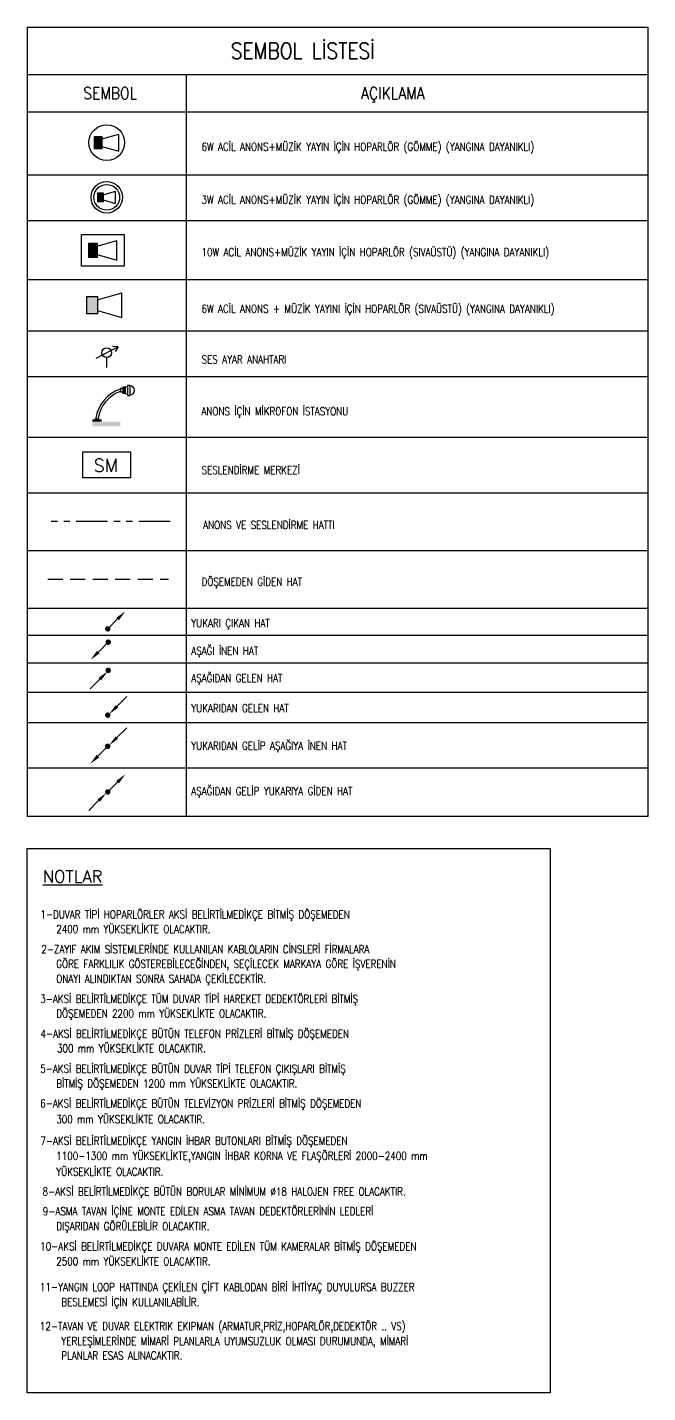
# Model space of a CAD drawing. Extents: x -1299 to 23780, y -3010 to 8106.
# Drawn here: x -1299 to -524, y 6401 to 8106 of the extents above; entities that cross this region are included whole.
import ezdxf
from ezdxf.enums import TextEntityAlignment as Align

# ---------------------------------------------------------------- set-up
doc = ezdxf.new("R2010")
doc.units = 0
doc.header["$LTSCALE"] = 25
doc.header["$MEASUREMENT"] = 0
doc.linetypes.add('HIDDEN', pattern=[0.375, 0.25, -0.125])
doc.linetypes.add('PHANTOM2', pattern=[1.25, 0.625, -0.125, 0.125, -0.125, 0.125, -0.125])
for name, color, linetype, lineweight in [('E-10W ACİL ANONS İÇİN HOPARLÖR (SIVAÜSTÜ) (YANGINA DAYANIKLI)', 7, 'Continuous', 30), ('E-3W ACİL ANONS İÇİN HOPARLÖR (GÖMME) (YANGINA DAYANIKLI)', 7, 'Continuous', 30), ('E-6W ACİL ANONS İÇİN HOPARLÖR (GÖMME) (YANGINA DAYANIKLI)', 7, 'Continuous', 30), ('E-6W ACİL ANONS İÇİN HOPARLÖR (SIVAÜSTÜ) (YANGINA DAYANIKLI)', 7, 'Continuous', 30), ('E-AŞAĞI İNEN HAT', 7, 'Continuous', 30), ('E-AŞAĞIDAN GELEN HAT', 7, 'Continuous', 30), ('E-AŞAĞIDAN GELİP YUKARIYA GİDEN HAT', 7, 'Continuous', 30), ('E-KABLO', 7, 'Continuous', 30), ('E-MİKROFON', 7, 'Continuous', 30), ('E-SES AYAR ANAHTARI', 7, 'Continuous', 30), ('E-SESLENDİRME MERKEZİ (MÜZİK YAYINI) (OTEL)', 7, 'Continuous', 30), ('E-YAZI', 7, 'Continuous', 30), ('E-YUKARI ÇIKAN HAT', 7, 'Continuous', 30), ('E-YUKARIDAN GELEN HAT', 7, 'Continuous', 30), ('E-YUKARIDAN GELİP AŞAĞIYA İNEN HAT', 7, 'Continuous', 30)]:
    doc.layers.add(name, color=color, linetype=linetype, lineweight=lineweight)
doc.styles.add('E-YAZI', font='txttw.shx')

# ---------------------------------------------------------------- blocks, each defined once
blk = doc.blocks.new('100_6W ACİL ANONS İÇİN HOPARLÖR (GÖMME) (YANGINA DAYANIKLI)')
at = {"layer": 'E-6W ACİL ANONS İÇİN HOPARLÖR (GÖMME) (YANGINA DAYANIKLI)', "color": 4}
for p, q in [((-2.19, -1.1), (-2.19, 1.1)), ((-2.19, 1.1), (-0.88, 1.1)), ((-0.88, 0.66), (2.19, 1.54)), ((-0.88, 1.1), (-0.88, -1.1)), ((2.19, -1.54), (2.19, 1.54)), ((-0.88, -1.1), (-2.19, -1.1)), ((-0.88, -0.66), (2.19, -1.54))]:
    blk.add_line(p, q, dxfattribs=at)
at = {"layer": 'E-6W ACİL ANONS İÇİN HOPARLÖR (GÖMME) (YANGINA DAYANIKLI)', "color": 3}
blk.add_circle((0, 0), 3.19, dxfattribs=at)
at = {"layer": 'E-6W ACİL ANONS İÇİN HOPARLÖR (GÖMME) (YANGINA DAYANIKLI)', "color": 4}
blk.add_solid([(-2.19, 1.1), (-0.88, 1.1), (-2.19, -1.1), (-0.88, -1.1)], dxfattribs=at)
blk = doc.blocks.new('100_3W ACİL ANONS İÇİN HOPARLÖR (GÖMME) (YANGINA DAYANIKLI)')
at = {"layer": 'E-3W ACİL ANONS İÇİN HOPARLÖR (GÖMME) (YANGINA DAYANIKLI)', "color": 4}
for p, q in [((-1.58, -0.79), (-1.58, 0.79)), ((-1.58, 0.79), (-0.63, 0.79)), ((-0.63, 0.47), (1.58, 1.11)), ((-0.63, 0.79), (-0.63, -0.79)), ((1.58, -1.11), (1.58, 1.11)), ((-0.63, -0.79), (-1.58, -0.79)), ((-0.63, -0.47), (1.58, -1.11))]:
    blk.add_line(p, q, dxfattribs=at)
at = {"layer": 'E-3W ACİL ANONS İÇİN HOPARLÖR (GÖMME) (YANGINA DAYANIKLI)', "color": 3}
for radius in [2.8, 2.3]:
    blk.add_circle((0, 0), radius, dxfattribs=at)
at = {"layer": 'E-3W ACİL ANONS İÇİN HOPARLÖR (GÖMME) (YANGINA DAYANIKLI)', "color": 4}
blk.add_solid([(-1.58, 0.79), (-0.63, 0.79), (-1.58, -0.79), (-0.63, -0.79)], dxfattribs=at)
blk = doc.blocks.new('100_10W ACİL ANONS İÇİN HOPARLÖR (SIVAÜSTÜ) (YANGINA DAYANIKLI)')
at = {"layer": 'E-10W ACİL ANONS İÇİN HOPARLÖR (SIVAÜSTÜ) (YANGINA DAYANIKLI)'}
blk.add_hatch(color=4, dxfattribs=at).paths.add_polyline_path([(1.13, 1.1), (2.45, 1.1), (2.45, -1.1), (1.13, -1.1)])
at = {"layer": 'E-10W ACİL ANONS İÇİN HOPARLÖR (SIVAÜSTÜ) (YANGINA DAYANIKLI)', "color": 4}
for p, q in [((1.13, -1.1), (1.13, 1.1)), ((1.13, 1.1), (2.45, 1.1)), ((2.45, 0.66), (5.52, 1.54)), ((2.45, 1.1), (2.45, -1.1)), ((5.52, -1.54), (5.52, 1.54)), ((2.45, -1.1), (1.13, -1.1)), ((2.45, -0.66), (5.52, -1.54))]:
    blk.add_line(p, q, dxfattribs=at)
blk.add_lwpolyline([(6.66, 2.48), (6.66, -2.48), (0, -2.48), (0, 2.48)], close=True, dxfattribs=at)
blk = doc.blocks.new('100_6W ACİL ANONS İÇİN HOPARLÖR (SIVAÜSTÜ) (YANGINA DAYANIKLI)')
at = {"layer": 'E-6W ACİL ANONS İÇİN HOPARLÖR (SIVAÜSTÜ) (YANGINA DAYANIKLI)'}
blk.add_hatch(color=4, dxfattribs=at).paths.add_polyline_path([(0, 1.1), (1.32, 1.1), (1.32, -1.1), (0, -1.1)])
at = {"layer": 'E-6W ACİL ANONS İÇİN HOPARLÖR (SIVAÜSTÜ) (YANGINA DAYANIKLI)', "color": 4}
for p, q in [((0, -1.1), (0, 1.1)), ((0, 1.1), (1.32, 1.1)), ((1.32, 0.66), (4.39, 1.54)), ((1.32, 1.1), (1.32, -1.1)), ((4.39, -1.54), (4.39, 1.54)), ((1.32, -1.1), (0, -1.1)), ((1.32, -0.66), (4.39, -1.54))]:
    blk.add_line(p, q, dxfattribs=at)
blk = doc.blocks.new('100_SES AYAR ANAHTARI')
at = {"layer": 'E-SES AYAR ANAHTARI', "color": 4}
for p, q in [((1.78, 3.25), (-1.69, 1.43)), ((1.78, 3.25), (0.92, 3.28)), ((1.78, 3.25), (1.31, 2.53)), ((0, 0), (0, 1.56))]:
    blk.add_line(p, q, dxfattribs=at)
blk.add_circle((0, 2.32), 0.756, dxfattribs=at)
blk = doc.blocks.new('100_SESLENDİRME MERKEZİ (MÜZİK YAYINI) (OTEL)')
at = {"layer": 'E-SESLENDİRME MERKEZİ (MÜZİK YAYINI) (OTEL)', "color": 4}
blk.add_lwpolyline([(-2.97, 3.24), (2.97, 3.24), (2.97, 0), (-2.97, 0)], close=True, dxfattribs=at)
at = {"layer": 'E-SESLENDİRME MERKEZİ (MÜZİK YAYINI) (OTEL)', "color": 3, "style": 'E-YAZI'}
blk.add_text('SM', height=1.6, dxfattribs=at).set_placement((-1.62, 0.77))
blk = doc.blocks.new('10_MİKROFON')
at = {"layer": 'E-MİKROFON', "color": 3, "linetype": 'Continuous'}
for p, q in [((258, 518), (222, 518)), ((222, 518), (222, 460)), ((258, 460), (222, 460)), ((294, 537), (258, 537)), ((258, 537), (258, 442)), ((294, 442), (258, 442)), ((276, 537), (276, 442)), ((294, 537), (331, 553)), ((294, 537), (294, 442)), ((294, 442), (331, 426)), ((331, 571), (367, 571)), ((331, 571), (331, 408)), ((367, 571), (367, 408)), ((331, 408), (367, 408))]:
    blk.add_line(p, q, dxfattribs=at)
for centre, radius, start, end in [((396, -29), 566, 107.9317, 171.5065), ((396, -29), 530, 109.2064, 170.9199), ((367, 489), 72.6, 270, 90)]:
    blk.add_arc(centre, radius, start, end, dxfattribs=at)
for points in [[(-73, 36), (-218, 36), (-73, 0), (-218, 0)], [(218, 0), (-218, 0), (218, -73), (-218, -73)], [(-109, 54), (-109, 36), (-181, 54), (-181, 36)]]:
    blk.add_solid(points, dxfattribs=at)
blk = doc.blocks.new('100_YUKARI ÇIKAN HAT')
at = {"layer": 'E-YUKARI ÇIKAN HAT', "color": 3, "linetype": 'Continuous'}
blk.add_line((2.47, 2.47), (0, 0), dxfattribs=at)
at = {"layer": 'E-YUKARI ÇIKAN HAT', "color": 4, "linetype": 'Continuous', "const_width": 0.675}
blk.add_lwpolyline([(-0.34, 0, 1), (0.34, 0, 1)], format="xyb", close=True, dxfattribs=at)
at = {"layer": 'E-YUKARI ÇIKAN HAT', "color": 3, "linetype": 'Continuous'}
blk.add_solid([(2.15, 2.79), (2.79, 2.15), (4.38, 4.38)], dxfattribs=at)
blk = doc.blocks.new('100_AŞAĞI İNEN HAT')
at = {"layer": 'E-AŞAĞI İNEN HAT', "color": 3, "linetype": 'Continuous'}
blk.add_line((-2.47, -2.47), (0, 0), dxfattribs=at)
at = {"layer": 'E-AŞAĞI İNEN HAT', "color": 4, "linetype": 'Continuous', "const_width": 0.675}
blk.add_lwpolyline([(-0.34, 0, 1), (0.34, 0, 1)], format="xyb", close=True, dxfattribs=at)
at = {"layer": 'E-AŞAĞI İNEN HAT', "color": 3, "linetype": 'Continuous'}
blk.add_solid([(-2.15, -2.79), (-2.79, -2.15), (-4.38, -4.38)], dxfattribs=at)
blk = doc.blocks.new('100_AŞAĞIDAN GELEN HAT')
at = {"layer": 'E-AŞAĞIDAN GELEN HAT', "color": 3, "linetype": 'Continuous'}
blk.add_line((-2.07, -2.17), (-4.55, -4.64), dxfattribs=at)
at = {"layer": 'E-AŞAĞIDAN GELEN HAT', "color": 4, "linetype": 'Continuous', "const_width": 0.675}
blk.add_lwpolyline([(-0.34, 0, 1), (0.34, 0, 1)], format="xyb", close=True, dxfattribs=at)
at = {"layer": 'E-AŞAĞIDAN GELEN HAT', "color": 3, "linetype": 'Continuous'}
blk.add_solid([(-2.39, -1.85), (-1.76, -2.49), (-0.16, -0.26)], dxfattribs=at)
blk = doc.blocks.new('100_YUKARIDAN GELEN HAT')
at = {"layer": 'E-YUKARIDAN GELEN HAT', "color": 3, "linetype": 'Continuous'}
blk.add_line((2.28, 2.17), (4.75, 4.65), dxfattribs=at)
at = {"layer": 'E-YUKARIDAN GELEN HAT', "color": 4, "linetype": 'Continuous', "const_width": 0.675}
blk.add_lwpolyline([(-0.34, 0, 1), (0.34, 0, 1)], format="xyb", close=True, dxfattribs=at)
at = {"layer": 'E-YUKARIDAN GELEN HAT', "color": 3, "linetype": 'Continuous'}
blk.add_solid([(2.59, 1.86), (1.96, 2.49), (0.37, 0.27)], dxfattribs=at)
blk = doc.blocks.new('100_YUKARIDAN GELİP AŞAĞIYA İNEN HAT')
at = {"layer": 'E-YUKARIDAN GELİP AŞAĞIYA İNEN HAT', "color": 3, "linetype": 'Continuous'}
for p, q in [((2.28, 2.17), (4.75, 4.65)), ((-2.47, -2.47), (0, 0))]:
    blk.add_line(p, q, dxfattribs=at)
at = {"layer": 'E-YUKARIDAN GELİP AŞAĞIYA İNEN HAT', "color": 4, "linetype": 'Continuous', "const_width": 0.675}
blk.add_lwpolyline([(-0.34, 0, 1), (0.34, 0, 1)], format="xyb", close=True, dxfattribs=at)
at = {"layer": 'E-YUKARIDAN GELİP AŞAĞIYA İNEN HAT', "color": 3, "linetype": 'Continuous'}
for points in [[(2.59, 1.86), (1.96, 2.49), (0.37, 0.27)], [(-2.15, -2.79), (-2.79, -2.15), (-4.38, -4.38)]]:
    blk.add_solid(points, dxfattribs=at)
blk = doc.blocks.new('100_AŞAĞIDAN GELİP YUKARIYA GİDEN HAT')
at = {"layer": 'E-AŞAĞIDAN GELİP YUKARIYA GİDEN HAT', "color": 3, "linetype": 'Continuous'}
for p, q in [((2.47, 2.47), (0, 0)), ((-2.28, -2.17), (-4.75, -4.65))]:
    blk.add_line(p, q, dxfattribs=at)
at = {"layer": 'E-AŞAĞIDAN GELİP YUKARIYA GİDEN HAT', "color": 4, "linetype": 'Continuous', "const_width": 0.675}
blk.add_lwpolyline([(0.34, 0, 1), (-0.34, 0, 1)], format="xyb", close=True, dxfattribs=at)
at = {"layer": 'E-AŞAĞIDAN GELİP YUKARIYA GİDEN HAT', "color": 3, "linetype": 'Continuous'}
for points in [[(2.15, 2.79), (2.79, 2.15), (4.38, 4.38)], [(-2.59, -1.86), (-1.96, -2.49), (-0.37, -0.27)]]:
    blk.add_solid(points, dxfattribs=at)

msp = doc.modelspace()

# ---------------------------------------------------------------- linework, layer by layer
at = {"layer": 'E-KABLO', "color": 6, "linetype": 'PHANTOM2', "ltscale": 2.5}
msp.add_line((-1120.4, 7489), (-1273.2, 7489), dxfattribs=at)
at = {"layer": 'E-KABLO', "color": 6, "linetype": 'HIDDEN', "ltscale": 3}
msp.add_line((-1273.2, 7417), (-1122.5, 7417), dxfattribs=at)
at = {"layer": 'E-KABLO'}
msp.add_lwpolyline([(-1298.7, 7080.8), (-645.4, 7080.8), (-645.4, 6400.8), (-1298.7, 6400.8)], close=True, dxfattribs=at)
at = {"layer": 'E-YAZI', "color": 4}
for p, q in [((-1298.7, 8106.5), (-1298.7, 7120.5)), ((-1298.7, 8106.5), (-523.8, 8106.5)), ((-523.8, 8106.5), (-523.8, 7120.5)), ((-1298.7, 8047.6), (-523.8, 8047.6)), ((-1298.7, 8000.7), (-523.8, 8000.7)), ((-523.8, 7120.5), (-1298.7, 7120.5))]:
    msp.add_line(p, q, dxfattribs=at)
at = {"layer": 'E-YAZI', "color": 7}
for p, q in [((-1100.3, 8047.6), (-1100.3, 7120.5)), ((-1298.7, 7791.5), (-523.8, 7791.5)), ((-1298.7, 7727.3), (-523.8, 7727.3)), ((-1298.7, 7670.3), (-523.8, 7670.3)), ((-1298.7, 7594.5), (-523.8, 7594.5)), ((-523.8, 7346.6), (-1298.7, 7346.6)), ((-523.8, 7312.1), (-1298.7, 7312.1)), ((-523.8, 7275.7), (-1298.7, 7275.7)), ((-523.8, 7237.8), (-1298.7, 7237.8)), ((-523.8, 7180.8), (-1298.7, 7180.8))]:
    msp.add_line(p, q, dxfattribs=at)
at = {"layer": 'E-YAZI', "color": 7, "linetype": 'Continuous'}
for p, q in [((-1298.7, 8000.7), (-523.8, 8000.7)), ((-1298.7, 7922.1), (-523.8, 7922.1)), ((-1298.7, 7865.2), (-523.8, 7865.2)), ((-1298.7, 7525), (-523.8, 7525)), ((-1298.7, 7453), (-523.8, 7453)), ((-1298.7, 7381), (-523.8, 7381))]:
    msp.add_line(p, q, dxfattribs=at)

# ---------------------------------------------------------------- block references
at = {"layer": 'E-10W ACİL ANONS İÇİN HOPARLÖR (SIVAÜSTÜ) (YANGINA DAYANIKLI)', "xscale": 8, "yscale": 8, "zscale": 8}
msp.add_blockref('100_10W ACİL ANONS İÇİN HOPARLÖR (SIVAÜSTÜ) (YANGINA DAYANIKLI)', (-1231, 7827.9), dxfattribs=at)
at = {"layer": 'E-3W ACİL ANONS İÇİN HOPARLÖR (GÖMME) (YANGINA DAYANIKLI)', "xscale": 7, "yscale": 7, "zscale": 7}
msp.add_blockref('100_3W ACİL ANONS İÇİN HOPARLÖR (GÖMME) (YANGINA DAYANIKLI)', (-1199.5, 7894.1), dxfattribs=at)
at = {"layer": 'E-6W ACİL ANONS İÇİN HOPARLÖR (GÖMME) (YANGINA DAYANIKLI)', "xscale": 7, "yscale": 7, "zscale": 7}
msp.add_blockref('100_6W ACİL ANONS İÇİN HOPARLÖR (GÖMME) (YANGINA DAYANIKLI)', (-1199.5, 7962.4), dxfattribs=at)
at = {"layer": 'E-6W ACİL ANONS İÇİN HOPARLÖR (SIVAÜSTÜ) (YANGINA DAYANIKLI)', "xscale": 10, "yscale": 10, "zscale": 10}
msp.add_blockref('100_6W ACİL ANONS İÇİN HOPARLÖR (SIVAÜSTÜ) (YANGINA DAYANIKLI)', (-1224.4, 7759.4), dxfattribs=at)
at = {"layer": 'E-AŞAĞI İNEN HAT', "xscale": 5, "yscale": 5, "zscale": 5}
msp.add_blockref('100_AŞAĞI İNEN HAT', (-1197.6, 7338.4), dxfattribs=at)
at = {"layer": 'E-AŞAĞIDAN GELEN HAT', "xscale": 5, "yscale": 5, "zscale": 5}
msp.add_blockref('100_AŞAĞIDAN GELEN HAT', (-1197.6, 7303.2), dxfattribs=at)
at = {"layer": 'E-AŞAĞIDAN GELİP YUKARIYA GİDEN HAT', "xscale": 5, "yscale": 5, "zscale": 5}
msp.add_blockref('100_AŞAĞIDAN GELİP YUKARIYA GİDEN HAT', (-1198.2, 7151.3), dxfattribs=at)
at = {"layer": 'E-MİKROFON', "color": 6, "linetype": 'Continuous', "xscale": 0.08, "yscale": 0.08, "zscale": 0.08}
msp.add_blockref('10_MİKROFON', (-1200, 7613.8), dxfattribs=at)
at = {"layer": 'E-SES AYAR ANAHTARI', "xscale": 8, "yscale": 8, "zscale": 8}
msp.add_blockref('100_SES AYAR ANAHTARI', (-1199.5, 7681.4), dxfattribs=at)
at = {"layer": 'E-SESLENDİRME MERKEZİ (MÜZİK YAYINI) (OTEL)', "xscale": 10, "yscale": 10, "zscale": 10}
msp.add_blockref('100_SESLENDİRME MERKEZİ (MÜZİK YAYINI) (OTEL)', (-1199.5, 7543.6), dxfattribs=at)
at = {"layer": 'E-YUKARI ÇIKAN HAT', "xscale": 5, "yscale": 5, "zscale": 5}
msp.add_blockref('100_YUKARI ÇIKAN HAT', (-1198.2, 7355), dxfattribs=at)
at = {"layer": 'E-YUKARIDAN GELEN HAT', "xscale": 5, "yscale": 5, "zscale": 5}
msp.add_blockref('100_YUKARIDAN GELEN HAT', (-1198.2, 7247.2), dxfattribs=at)
at = {"layer": 'E-YUKARIDAN GELİP AŞAĞIYA İNEN HAT', "xscale": 5, "yscale": 5, "zscale": 5}
msp.add_blockref('100_YUKARIDAN GELİP AŞAĞIYA İNEN HAT', (-1198.2, 7208.3), dxfattribs=at)

# ---------------------------------------------------------------- texts
at = {"layer": 'E-YAZI', "color": 4, "style": 'E-YAZI', "width": 0.85}
for s, height, p in [('SEMBOL LİSTESİ', 20, (-954.5, 8077)), ('SEMBOL', 15, (-1195.2, 8024.2)), ('AÇIKLAMA', 15, (-842.2, 8024.2))]:
    msp.add_text(s, height=height, dxfattribs=at).set_placement(p, align=Align.MIDDLE_CENTER)
at = {"layer": 'E-YAZI', "color": 3, "style": 'E-YAZI', "width": 0.8}
for s, p in [('6W ACİL ANONS+MÜZİK YAYIN İÇİN HOPARLÖR (GÖMME) (YANGINA DAYANIKLI)', (-1081, 7952.3)), ('3W ACİL ANONS+MÜZİK YAYIN İÇİN HOPARLÖR (GÖMME) (YANGINA DAYANIKLI)', (-1081, 7886.1)), ('10W ACİL ANONS+MÜZİK YAYIN İÇİN HOPARLÖR (SIVAÜSTÜ) (YANGINA DAYANIKLI)', (-1081, 7820.6)), ('6W ACİL ANONS + MÜZİK YAYINI İÇİN HOPARLÖR (SIVAÜSTÜ) (YANGINA DAYANIKLI)', (-1081, 7749.9)), ('SES AYAR ANAHTARI', (-1081, 7686.5)), ('ANONS İÇİN MİKROFON İSTASYONU', (-1081.2, 7621.8, 0)), ('SESLENDİRME MERKEZİ ', (-1081, 7548.4)), ('ANONS VE SESLENDİRME HATTI', (-1079, 7479.8)), ('DÖŞEMEDEN GİDEN HAT', (-1081, 7408.9, 0)), ('YUKARI ÇIKAN HAT', (-1093.9, 7357.2)), ('AŞAĞI İNEN HAT', (-1093.9, 7322.7)), ('AŞAĞIDAN GELEN HAT', (-1093.9, 7288.5)), ('YUKARIDAN GELEN HAT', (-1093.9, 7250.9)), ('YUKARIDAN GELİP AŞAĞIYA İNEN HAT', (-1093.9, 7204)), ('AŞAĞIDAN GELİP YUKARIYA GİDEN HAT', (-1093.9, 7147.4)), ('1-DUVAR TİPİ HOPARLÖRLER AKSİ BELİRTİLMEDİKÇE BİTMİŞ DÖŞEMEDEN', (-1282.3, 6993.3, 0)), ('2400 mm YÜKSEKLİKTE OLACAKTIR.', (-1262.5, 6975, 0)), ('2-ZAYIF AKIM SİSTEMLERİNDE KULLANILAN KABLOLARIN CİNSLERİ FİRMALARA', (-1281.2, 6949.8, 0)), ('GÖRE FARKLILIK GÖSTEREBİLECEĞİNDEN, SEÇİLECEK MARKAYA GÖRE İŞVERENİN', (-1262.5, 6931.5, 0)), ('ONAYI ALINDIKTAN SONRA SAHADA ÇEKİLECEKTİR.', (-1262.5, 6912.9, 0)), ('3-AKSİ BELİRTİLMEDİKÇE TÜM DUVAR TİPİ HAREKET DEDEKTÖRLERİ BİTMİŞ', (-1282.5, 6887.8, 0)), ('DÖŞEMEDEN 2200 mm YÜKSEKLİKTE OLACAKTIR.', (-1262.5, 6869.5, 0)), ('4-AKSİ BELİRTİLMEDİKÇE BÜTÜN TELEFON PRİZLERİ BİTMİŞ DÖŞEMEDEN', (-1282.2, 6844.3, 0)), ('300 mm YÜKSEKLİKTE OLACAKTIR.', (-1261.6, 6826, 0)), ('5-AKSİ BELİRTİLMEDİKÇE BÜTÜN DUVAR TİPİ TELEFON ÇIKIŞLARI BİTMİŞ', (-1282.5, 6800.5, 0)), ('BİTMİŞ DÖŞEMEDEN 1200 mm YÜKSEKLİKTE OLACAKTIR.', (-1262.5, 6782, 0)), ('6-AKSİ BELİRTİLMEDİKÇE BÜTÜN TELEVİZYON PRİZLERİ BİTMİŞ DÖŞEMEDEN', (-1282.5, 6757.2, 0)), ('300 mm YÜKSEKLİKTE OLACAKTIR.', (-1262.5, 6737.4, 0)), ('7-AKSİ BELİRTİLMEDİKÇE YANGIN İHBAR BUTONLARI BİTMİŞ DÖŞEMEDEN', (-1282.3, 6710.5, 0)), ('1100-1300 mm YÜKSEKLİKTE,YANGIN İHBAR KORNA VE FLAŞÖRLERİ 2000-2400 mm', (-1262.5, 6691.7, 0)), ('YÜKSEKLİKTE OLACAKTIR.', (-1262.5, 6671.9, 0)), ('8-AKSİ BELİRTİLMEDİKÇE BÜTÜN BORULAR MİNİMUM %%C18 HALOJEN FREE OLACAKTIR.', (-1279.6, 6647.1, 0)), ('9-ASMA TAVAN İÇİNE MONTE EDİLEN ASMA TAVAN DEDEKTÖRLERİNİN LEDLERİ', (-1279.3, 6622.5, 0)), ('DIŞARIDAN GÖRÜLEBİLİR OLACAKTIR.', (-1262.5, 6603.8, 0)), ('10-AKSİ BELİRTİLMEDİKÇE DUVARA MONTE EDİLEN TÜM KAMERALAR BİTMİŞ DÖŞEMEDEN', (-1282.6, 6578.6, 0)), ('2500 mm YÜKSEKLİKTE OLACAKTIR.', (-1262.5, 6559.9, 0)), ('11-YANGIN LOOP HATTINDA ÇEKİLEN ÇİFT KABLODAN BİRİ İHTİYAÇ DUYULURSA BUZZER', (-1282.9, 6527.8, 0)), ('BESLEMESİ İÇİN KULLANILABİLİR.', (-1256.2, 6509, 0)), ('12-TAVAN VE DUVAR ELEKTRIK EKIPMAN (ARMATUR,PRİZ,HOPARLÖR,DEDEKTÖR .. VS)', (-1282.9, 6478.9, 0)), ('YERLEŞİMLERİNDE MİMARİ PLANLARLA UYUMSUZLUK OLMASI DURUMUNDA, MİMARİ', (-1256.2, 6460.2, 0)), ('PLANLAR ESAS ALINACAKTIR.', (-1256.2, 6442.3, 0))]:
    msp.add_text(s, height=10, dxfattribs=at).set_placement(p)
at = {"layer": 'E-YAZI', "color": 4, "style": 'E-YAZI'}
msp.add_text('%%uNOTLAR', height=15, dxfattribs=at).set_placement((-1279.4, 7038.2, 0))

doc.saveas('drawing.dxf')
